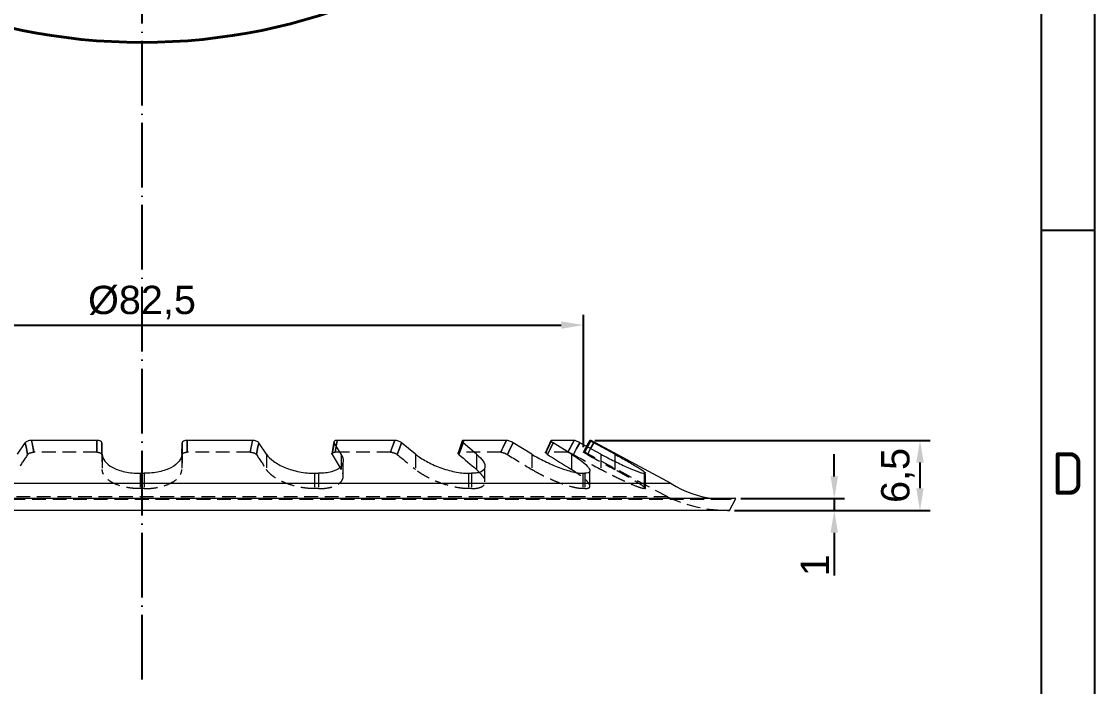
# Model space of a CAD drawing. Header units: millimetres. Extents: x 4337 to 4534, y 1258 to 1534.
# Drawn here: x 4434.5 to 4533.9, y 1352.7 to 1414.3 of the extents above; entities that cross this region are included whole.
import ezdxf
from ezdxf.enums import TextEntityAlignment as Align

# ---------------------------------------------------------------- set-up
doc = ezdxf.new("R2010")
doc.units = ezdxf.units.MM
doc.linetypes.add('ACAD_ISO04W100', pattern=[30, 24, -3, 0, -3])
doc.linetypes.add('HIDDEN', pattern=[1.905, 1.27, -0.635])
for name, color, linetype, lineweight in [('AM_0', 7, 'Continuous', 40), ('AM_4', 1, 'ACAD_ISO04W100', 25), ('AM_5', 5, 'Continuous', 25)]:
    doc.layers.add(name, color=color, linetype=linetype, lineweight=lineweight)
doc.styles.add('ACISOTS', font='isocp.shx', dxfattribs={"height": 1})
doc.styles.get("Standard").update_dxf_attribs({"font": 'arial.ttf'})
doc.dimstyles.new('ISO-25', dxfattribs={"dimscale": 0.75, "dimtxt": 3.5, "dimasz": 2.75, "dimexe": 1.25, "dimexo": 0.625, "dimtad": 1, "dimtxsty": 'Standard', "dimcen": 2.5, "dimadec": 0, "dimazin": 0, "dimtfac": 1, "dimtmove": 0, "dimatfit": 3, "dimfxl": 1, "dimarcsym": 0})

# ---------------------------------------------------------------- blocks, each defined once
blk = doc.blocks.new('*D29')
at = {"layer": 'AM_5', "color": 0, "lineweight": -2, "ltscale": 0.25, "transparency": 16777216}
for p, q in [((4404.743, 1374.873), (4404.743, 1387.127)), ((4486.522, 1374.873), (4486.522, 1387.127)), ((4406.805, 1386.189), (4484.459, 1386.189))]:
    blk.add_line(p, q, dxfattribs=at)
at = {"layer": 'AM_5', "color": 0, "ltscale": 0.25, "transparency": 16777216}
for points in [[(4406.805, 1386.533), (4406.805, 1385.845), (4404.743, 1386.189)], [(4484.459, 1386.533), (4484.459, 1385.845), (4486.522, 1386.189)]]:
    blk.add_solid(points, dxfattribs=at)
at = {"layer": 'Defpoints', "color": 0, "ltscale": 0.25, "transparency": 16777216}
for p in [(4486.522, 1386.189), (4404.743, 1374.404), (4486.522, 1374.404)]:
    blk.add_point(p, dxfattribs=at)
at = {"layer": 'AM_5', "color": 0, "ltscale": 0.25, "transparency": 16777216, "insert": (4445.632, 1388.278), "char_height": 2.625, "attachment_point": 5}
blk.add_mtext('%%c82,5', dxfattribs=at)
blk = doc.blocks.new('*D30')
at = {"layer": 'AM_5', "color": 0, "lineweight": -2, "ltscale": 0.25, "transparency": 16777216}
for p, q in [((4509.747, 1372.166), (4509.747, 1374.228)), ((4501.101, 1370.103), (4510.684, 1370.103)), ((4509.747, 1370.103), (4509.747, 1369.003)), ((4500.507, 1369.003), (4510.684, 1369.003)), ((4509.747, 1366.941), (4509.747, 1362.974))]:
    blk.add_line(p, q, dxfattribs=at)
at = {"layer": 'AM_5', "color": 0, "ltscale": 0.25, "transparency": 16777216}
for points in [[(4509.403, 1372.166), (4510.091, 1372.166), (4509.747, 1370.103)], [(4509.403, 1366.941), (4510.091, 1366.941), (4509.747, 1369.003)]]:
    blk.add_solid(points, dxfattribs=at)
at = {"layer": 'Defpoints', "color": 0, "ltscale": 0.25, "transparency": 16777216}
for p in [(4500.633, 1370.103), (4500.039, 1369.003), (4509.747, 1369.003)]:
    blk.add_point(p, dxfattribs=at)
at = {"layer": 'AM_5', "color": 0, "ltscale": 0.25, "transparency": 16777216, "insert": (4507.96, 1363.926), "char_height": 2.625, "attachment_point": 5, "rotation": 90}
blk.add_mtext('1', dxfattribs=at)
blk = doc.blocks.new('*D31')
at = {"layer": 'AM_5', "color": 0, "lineweight": -2, "ltscale": 0.25, "transparency": 16777216}
for p, q in [((4487.578, 1375.504), (4518.624, 1375.504)), ((4517.687, 1373.441), (4517.687, 1371.066)), ((4500.507, 1369.003), (4518.624, 1369.003))]:
    blk.add_line(p, q, dxfattribs=at)
at = {"layer": 'AM_5', "color": 0, "ltscale": 0.25, "transparency": 16777216}
for points in [[(4517.343, 1373.441), (4518.031, 1373.441), (4517.687, 1375.504)], [(4517.343, 1371.066), (4518.031, 1371.066), (4517.687, 1369.003)]]:
    blk.add_solid(points, dxfattribs=at)
at = {"layer": 'Defpoints', "color": 0, "ltscale": 0.25, "transparency": 16777216}
for p in [(4487.109, 1375.504), (4500.039, 1369.003), (4517.687, 1369.003)]:
    blk.add_point(p, dxfattribs=at)
at = {"layer": 'AM_5', "color": 0, "ltscale": 0.25, "transparency": 16777216, "insert": (4515.641, 1372.253), "char_height": 2.625, "attachment_point": 5, "rotation": 90}
blk.add_mtext('6,5', dxfattribs=at)

msp = doc.modelspace()

# ---------------------------------------------------------------- linework, layer by layer
at = {"color": 135, "lineweight": 25}
for p, q in [((4533.853, 1533.846), (4533.853, 1258.121)), ((4528.947, 1395.002), (4533.853, 1395.002))]:
    msp.add_line(p, q, dxfattribs=at)
msp.add_line((4528.947, 1263.027), (4528.947, 1528.94))
at = {"color": 7, "linetype": 'Continuous', "lineweight": 15}
for p, q in [((4434.111, 1374.223), (4434.822, 1375.289)), ((4441.458, 1375.503), (4435.401, 1375.503)), ((4441.948, 1374.223), (4441.914, 1375.289)), ((4449.317, 1374.223), (4449.351, 1375.289)), ((4455.864, 1375.503), (4449.807, 1375.503)), ((4457.154, 1374.223), (4456.444, 1375.289)), ((4463.411, 1375.375), (4463.216, 1374.276)), ((4464.079, 1374.223), (4463.432, 1375.289)), ((4469.036, 1375.503), (4463.709, 1375.503)), ((4470.971, 1374.223), (4469.669, 1375.289)), ((4475.277, 1375.444), (4474.901, 1374.345)), ((4476.616, 1374.223), (4475.366, 1375.289)), ((4479.385, 1375.503), (4475.432, 1375.503)), ((4481.731, 1374.223), (4479.995, 1375.289)), ((4483.51, 1375.487), (4482.997, 1374.387)), ((4485.663, 1375.503), (4483.559, 1375.503)), ((4485.416, 1374.223), (4483.714, 1375.289)), ((4488.138, 1374.223), (4486.177, 1375.289)), ((4487.109, 1375.504), (4486.522, 1374.404)), ((4487.227, 1375.503), (4487.113, 1375.503)), ((4494.633, 1371.503), (4487.227, 1375.503)), ((4489.417, 1374.223), (4487.469, 1375.289)), ((4463.237, 1374.189), (4464.079, 1372.802)), ((4476.616, 1374.223), (4476.616, 1372.802)), ((4485.416, 1374.223), (4485.416, 1372.802)), ((4476.866, 1372.541), (4476.616, 1372.802)), ((4485.823, 1372.524), (4485.416, 1372.802)), ((4494.633, 1371.503), (4396.633, 1371.503)), ((4500.633, 1370.103), (4390.633, 1370.103)), ((4500.039, 1369.003), (4500.633, 1370.103)), ((4500.039, 1369.003), (4391.227, 1369.003))]:
    msp.add_line(p, q, dxfattribs=at)
at = {"color": 7, "linetype": 'HIDDEN', "lineweight": 0}
for p, q in [((4486.633, 1374.403), (4487.227, 1375.503)), ((4441.448, 1374.403), (4435.615, 1374.403)), ((4441.948, 1374.223), (4441.948, 1372.802)), ((4449.317, 1374.223), (4449.317, 1372.802)), ((4455.65, 1374.403), (4449.817, 1374.403)), ((4457.154, 1374.223), (4457.154, 1372.802)), ((4468.644, 1374.403), (4463.514, 1374.403)), ((4464.27, 1372.202), (4464.27, 1373.622)), ((4470.971, 1374.223), (4470.971, 1372.802)), ((4478.862, 1374.403), (4475.054, 1374.403)), ((4481.731, 1374.223), (4481.731, 1372.802)), ((4485.072, 1374.403), (4483.046, 1374.403)), ((4486.633, 1374.403), (4486.525, 1374.403)), ((4494.317, 1370.253), (4486.633, 1374.403)), ((4488.138, 1374.223), (4488.138, 1372.802)), ((4477.396, 1371.662), (4477.396, 1373.081)), ((4487.114, 1371.275), (4487.114, 1372.687)), ((4445.448, 1372.448), (4445.448, 1371.027)), ((4445.817, 1372.448), (4445.817, 1371.027)), ((4461.619, 1372.448), (4461.619, 1371.027)), ((4461.967, 1372.448), (4461.967, 1371.027)), ((4475.863, 1372.448), (4475.863, 1371.027)), ((4476.146, 1372.448), (4476.146, 1371.027)), ((4486.46, 1372.448), (4486.46, 1371.027)), ((4486.645, 1372.448), (4486.645, 1371.027)), ((4492.133, 1372.448), (4492.133, 1371.027)), ((4492.197, 1372.448), (4492.197, 1371.027)), ((4492.25, 1371.073), (4492.25, 1372.48)), ((4391.638, 1370.048), (4499.627, 1370.048)), ((4494.317, 1370.253), (4396.949, 1370.253)), ((4498.969, 1370.072), (4498.621, 1370.103))]:
    msp.add_line(p, q, dxfattribs=at)
at = {"color": 8, "linetype": 'Continuous', "lineweight": 15}
for p, q in [((4487.469, 1375.289), (4487.178, 1374.745)), ((4464.079, 1374.223), (4464.079, 1372.802)), ((4489.417, 1374.223), (4489.417, 1372.802))]:
    msp.add_line(p, q, dxfattribs=at)
at = {"color": 7, "linetype": 'HIDDEN', "lineweight": 0, "flags": 128}
for points in [[(4434.822, 1375.289), (4434.929, 1374.737), (4435.036, 1374.189)], [(4435.036, 1374.189), (4434.929, 1374.737), (4434.822, 1375.289)], [(4435.615, 1374.403), (4435.444, 1375.282), (4435.401, 1375.503)], [(4435.401, 1375.503), (4435.572, 1374.625), (4435.615, 1374.403)], [(4441.458, 1375.503), (4441.45, 1374.625), (4441.448, 1374.403)], [(4441.448, 1374.403), (4441.456, 1375.282), (4441.458, 1375.503)], [(4441.904, 1374.189), (4441.909, 1374.737), (4441.914, 1375.289)], [(4441.914, 1375.289), (4441.909, 1374.737), (4441.904, 1374.189)], [(4449.351, 1375.289), (4449.356, 1374.737), (4449.361, 1374.189)], [(4449.361, 1374.189), (4449.356, 1374.737), (4449.351, 1375.289)], [(4449.817, 1374.403), (4449.809, 1375.282), (4449.807, 1375.503)], [(4449.807, 1375.503), (4449.815, 1374.625), (4449.817, 1374.403)], [(4455.864, 1375.503), (4455.693, 1374.625), (4455.65, 1374.403)], [(4455.65, 1374.403), (4455.821, 1375.282), (4455.864, 1375.503)], [(4456.229, 1374.189), (4456.336, 1374.737), (4456.444, 1375.289)], [(4456.444, 1375.289), (4456.336, 1374.737), (4456.229, 1374.189)], [(4463.237, 1374.189), (4463.334, 1374.737), (4463.432, 1375.289)], [(4463.514, 1374.403), (4463.67, 1375.282), (4463.709, 1375.503)], [(4463.709, 1375.503), (4463.553, 1374.625), (4463.514, 1374.403)], [(4469.036, 1375.503), (4468.723, 1374.625), (4468.644, 1374.403)], [(4468.644, 1374.403), (4468.957, 1375.282), (4469.036, 1375.503)], [(4469.277, 1374.189), (4469.472, 1374.737), (4469.669, 1375.289)], [(4469.669, 1375.289), (4469.472, 1374.737), (4469.277, 1374.189)], [(4474.99, 1374.189), (4475.177, 1374.737), (4475.366, 1375.289)], [(4475.054, 1374.403), (4475.356, 1375.282), (4475.432, 1375.503)], [(4475.432, 1375.503), (4475.13, 1374.625), (4475.054, 1374.403)], [(4479.385, 1375.503), (4478.967, 1374.625), (4478.862, 1374.403)], [(4478.862, 1374.403), (4479.28, 1375.282), (4479.385, 1375.503)], [(4479.472, 1374.189), (4479.733, 1374.737), (4479.995, 1375.289)], [(4479.995, 1375.289), (4479.733, 1374.737), (4479.472, 1374.189)], [(4483.046, 1374.403), (4483.456, 1375.282), (4483.559, 1375.503)], [(4483.559, 1375.503), (4483.15, 1374.625), (4483.046, 1374.403)], [(4483.201, 1374.189), (4483.457, 1374.737), (4483.714, 1375.289)], [(4485.663, 1375.503), (4485.191, 1374.625), (4485.072, 1374.403)], [(4485.072, 1374.403), (4485.544, 1375.282), (4485.663, 1375.503)], [(4485.587, 1374.189), (4485.881, 1374.737), (4486.177, 1375.289)], [(4486.177, 1375.289), (4485.881, 1374.737), (4485.587, 1374.189)], [(4486.525, 1374.403), (4486.995, 1375.282), (4487.113, 1375.503)], [(4487.113, 1375.503), (4486.644, 1374.625), (4486.525, 1374.403)], [(4486.882, 1374.189), (4487.174, 1374.737), (4487.469, 1375.289)], [(4487.178, 1374.745), (4487.174, 1374.737), (4486.882, 1374.189)]]:
    msp.add_lwpolyline(points, dxfattribs=at)
at = {"color": 7, "linetype": 'Continuous', "lineweight": 15, "flags": 128}
for points in [[(4463.432, 1375.289), (4463.334, 1374.737), (4463.237, 1374.189)], [(4475.366, 1375.289), (4475.177, 1374.737), (4474.99, 1374.189)], [(4483.714, 1375.289), (4483.457, 1374.737), (4483.201, 1374.189)]]:
    msp.add_lwpolyline(points, dxfattribs=at)
at = {"color": 7, "linetype": 'Continuous', "lineweight": 15}
msp.add_arc((4499.627, 1379.35), 9.301, 237.52278, 263.79384, dxfattribs=at)
at = {"color": 7, "linetype": 'HIDDEN', "lineweight": 0}
for centre, radius, start, end in [((4500.094, 1382.977), 13.974, 245.58001, 269.77394), ((4499.627, 1379.35), 9.301, 265.94035, 276.20616)]:
    msp.add_arc(centre, radius, start, end, dxfattribs=at)
at = {"color": 7, "linetype": 'Continuous', "lineweight": 15}
for points, knots in [([(4435.401, 1375.503), (4435.281, 1375.503), (4435.155, 1375.481), (4434.943, 1375.402), (4434.86, 1375.347), (4434.822, 1375.289)], [0, 0, 0, 0, 0.5, 0.5, 1, 1, 1, 1]), ([(4441.914, 1375.289), (4441.912, 1375.347), (4441.864, 1375.402), (4441.697, 1375.481), (4441.581, 1375.503), (4441.458, 1375.503)], [0, 0, 0, 0, 0.5, 0.5, 1, 1, 1, 1]), ([(4449.807, 1375.503), (4449.684, 1375.503), (4449.568, 1375.481), (4449.402, 1375.402), (4449.353, 1375.347), (4449.351, 1375.289)], [0, 0, 0, 0, 0.5, 0.5, 1, 1, 1, 1]), ([(4456.444, 1375.289), (4456.405, 1375.347), (4456.322, 1375.402), (4456.111, 1375.481), (4455.984, 1375.503), (4455.864, 1375.503)], [0, 0, 0, 0, 0.5, 0.5, 1, 1, 1, 1]), ([(4463.709, 1375.503), (4463.598, 1375.503), (4463.507, 1375.481), (4463.406, 1375.402), (4463.397, 1375.347), (4463.432, 1375.289)], [0, 0, 0, 0, 0.5, 0.5, 1, 1, 1, 1]), ([(4469.669, 1375.289), (4469.598, 1375.347), (4469.492, 1375.402), (4469.261, 1375.481), (4469.138, 1375.503), (4469.036, 1375.503)], [0, 0, 0, 0, 0.5, 0.5, 1, 1, 1, 1]), ([(4475.432, 1375.503), (4475.345, 1375.503), (4475.291, 1375.481), (4475.266, 1375.402), (4475.298, 1375.347), (4475.366, 1375.289)], [0, 0, 0, 0, 0.5, 0.5, 1, 1, 1, 1]), ([(4479.995, 1375.289), (4479.9, 1375.347), (4479.784, 1375.402), (4479.561, 1375.481), (4479.457, 1375.503), (4479.385, 1375.503)], [0, 0, 0, 0, 0.5, 0.5, 1, 1, 1, 1]), ([(4483.559, 1375.503), (4483.509, 1375.503), (4483.496, 1375.481), (4483.553, 1375.402), (4483.621, 1375.347), (4483.714, 1375.289)], [0, 0, 0, 0, 0.5, 0.5, 1, 1, 1, 1]), ([(4486.177, 1375.289), (4486.07, 1375.347), (4485.956, 1375.402), (4485.769, 1375.481), (4485.696, 1375.503), (4485.663, 1375.503)], [0, 0, 0, 0, 0.5, 0.5, 1, 1, 1, 1]), ([(4487.113, 1375.503), (4487.104, 1375.503), (4487.135, 1375.481), (4487.265, 1375.402), (4487.362, 1375.347), (4487.469, 1375.289)], [0, 0, 0, 0, 0.5, 0.5, 1, 1, 1, 1]), ([(4441.948, 1374.223), (4441.956, 1373.993), (4442.039, 1373.772), (4442.367, 1373.348), (4442.602, 1373.157), (4443.232, 1372.822), (4443.61, 1372.687), (4444.266, 1372.544), (4444.492, 1372.508), (4444.96, 1372.46), (4445.204, 1372.448), (4445.448, 1372.448)], [0, 0, 0, 0, 0.25, 0.25, 0.5, 0.5, 0.75, 0.75, 0.875, 0.875, 1, 1, 1, 1]), ([(4449.317, 1374.223), (4449.309, 1373.993), (4449.226, 1373.772), (4448.898, 1373.348), (4448.663, 1373.157), (4448.033, 1372.822), (4447.655, 1372.687), (4446.999, 1372.544), (4446.773, 1372.508), (4446.305, 1372.46), (4446.061, 1372.448), (4445.817, 1372.448)], [0, 0, 0, 0, 0.25, 0.25, 0.5, 0.5, 0.75, 0.75, 0.875, 0.875, 1, 1, 1, 1]), ([(4457.154, 1374.223), (4457.308, 1373.993), (4457.529, 1373.772), (4458.114, 1373.348), (4458.463, 1373.157), (4459.28, 1372.822), (4459.727, 1372.687), (4460.442, 1372.544), (4460.679, 1372.508), (4461.152, 1372.46), (4461.39, 1372.448), (4461.619, 1372.448)], [0, 0, 0, 0, 0.25, 0.25, 0.5, 0.5, 0.75, 0.75, 0.875, 0.875, 1, 1, 1, 1]), ([(4464.079, 1374.223), (4464.218, 1373.993), (4464.283, 1373.772), (4464.252, 1373.348), (4464.158, 1373.157), (4463.791, 1372.822), (4463.528, 1372.687), (4463.01, 1372.544), (4462.822, 1372.508), (4462.416, 1372.46), (4462.196, 1372.448), (4461.967, 1372.448)], [0, 0, 0, 0, 0.25, 0.25, 0.5, 0.5, 0.75, 0.75, 0.875, 0.875, 1, 1, 1, 1]), ([(4463.237, 1374.189), (4463.222, 1374.217), (4463.205, 1374.247), (4463.219, 1374.272), (4463.22, 1374.275)], [0, 0, 0, 0, 0.889328, 1, 1, 1, 1]), ([(4470.971, 1374.223), (4471.252, 1373.993), (4471.584, 1373.772), (4472.356, 1373.348), (4472.775, 1373.157), (4473.682, 1372.822), (4474.144, 1372.687), (4474.831, 1372.544), (4475.051, 1372.508), (4475.472, 1372.46), (4475.676, 1372.448), (4475.863, 1372.448)], [0, 0, 0, 0, 0.25, 0.25, 0.5, 0.5, 0.75, 0.75, 0.875, 0.875, 1, 1, 1, 1]), ([(4474.99, 1374.189), (4474.964, 1374.215), (4474.911, 1374.267), (4474.889, 1374.321), (4474.905, 1374.339), (4474.907, 1374.342)], [0, 0, 0, 0, 0.449989, 0.899967, 1, 1, 1, 1]), ([(4476.616, 1374.223), (4476.885, 1373.993), (4477.09, 1373.772), (4477.36, 1373.348), (4477.418, 1373.157), (4477.359, 1372.822), (4477.243, 1372.687), (4476.924, 1372.544), (4476.798, 1372.508), (4476.503, 1372.46), (4476.333, 1372.448), (4476.146, 1372.448)], [0, 0, 0, 0, 0.25, 0.25, 0.5, 0.5, 0.75, 0.75, 0.875, 0.875, 1, 1, 1, 1]), ([(4481.731, 1374.223), (4482.106, 1373.993), (4482.509, 1373.772), (4483.375, 1373.348), (4483.814, 1373.157), (4484.701, 1372.822), (4485.123, 1372.687), (4485.699, 1372.544), (4485.874, 1372.508), (4486.194, 1372.46), (4486.338, 1372.448), (4486.46, 1372.448)], [0, 0, 0, 0, 0.25, 0.25, 0.5, 0.5, 0.75, 0.75, 0.875, 0.875, 1, 1, 1, 1]), ([(4483.201, 1374.189), (4483.161, 1374.216), (4483.082, 1374.269), (4483.014, 1374.334), (4482.988, 1374.374), (4483.001, 1374.383), (4483.003, 1374.384)], [0, 0, 0, 0, 0.3098843, 0.6197607, 0.929853, 1, 1, 1, 1]), ([(4485.416, 1374.223), (4485.783, 1373.993), (4486.103, 1373.772), (4486.641, 1373.348), (4486.845, 1373.157), (4487.101, 1372.822), (4487.145, 1372.687), (4487.065, 1372.544), (4487.015, 1372.508), (4486.866, 1372.46), (4486.767, 1372.448), (4486.645, 1372.448)], [0, 0, 0, 0, 0.25, 0.25, 0.5, 0.5, 0.75, 0.75, 0.875, 0.875, 1, 1, 1, 1]), ([(4488.138, 1374.223), (4488.56, 1373.993), (4488.986, 1373.772), (4489.842, 1373.348), (4490.248, 1373.157), (4491.007, 1372.822), (4491.338, 1372.687), (4491.734, 1372.544), (4491.844, 1372.508), (4492.022, 1372.46), (4492.09, 1372.448), (4492.133, 1372.448)], [0, 0, 0, 0, 0.25, 0.25, 0.5, 0.5, 0.75, 0.75, 0.875, 0.875, 1, 1, 1, 1]), ([(4489.417, 1374.223), (4489.837, 1373.993), (4490.234, 1373.772), (4490.976, 1373.348), (4491.301, 1373.157), (4491.841, 1372.822), (4492.04, 1372.687), (4492.208, 1372.544), (4492.24, 1372.508), (4492.256, 1372.46), (4492.239, 1372.448), (4492.197, 1372.448)], [0, 0, 0, 0, 0.25, 0.25, 0.5, 0.5, 0.75, 0.75, 0.875, 0.875, 1, 1, 1, 1])]:
    msp.add_open_spline(points, degree=3, knots=knots, dxfattribs=at)
at = {"color": 7, "linetype": 'HIDDEN', "lineweight": 0}
for points in [[(4435.036, 1374.189), (4434.727, 1373.727), (4434.419, 1373.265), (4434.111, 1372.802)], [(4441.904, 1374.189), (4441.919, 1373.727), (4441.933, 1373.265), (4441.948, 1372.802)], [(4449.361, 1374.189), (4449.347, 1373.727), (4449.332, 1373.265), (4449.317, 1372.802)], [(4456.229, 1374.189), (4456.538, 1373.727), (4456.846, 1373.265), (4457.154, 1372.802)], [(4469.277, 1374.189), (4469.842, 1373.727), (4470.406, 1373.265), (4470.971, 1372.802)], [(4479.472, 1374.189), (4480.225, 1373.727), (4480.978, 1373.265), (4481.731, 1372.802)], [(4485.587, 1374.189), (4486.437, 1373.727), (4487.287, 1373.265), (4488.138, 1372.802)], [(4486.882, 1374.189), (4487.727, 1373.727), (4488.572, 1373.265), (4489.417, 1372.802)], [(4445.817, 1371.027), (4445.694, 1371.028), (4445.571, 1371.028), (4445.448, 1371.027)], [(4461.967, 1371.027), (4461.851, 1371.028), (4461.735, 1371.028), (4461.619, 1371.027)], [(4476.146, 1371.027), (4476.051, 1371.028), (4475.957, 1371.028), (4475.863, 1371.027)], [(4486.645, 1371.027), (4486.583, 1371.028), (4486.521, 1371.028), (4486.46, 1371.027)], [(4492.197, 1371.027), (4492.175, 1371.028), (4492.154, 1371.028), (4492.133, 1371.027)]]:
    msp.add_open_spline(points, degree=3, dxfattribs=at)
for points, knots in [([(4435.036, 1374.189), (4435.075, 1374.248), (4435.157, 1374.303), (4435.368, 1374.381), (4435.495, 1374.403), (4435.615, 1374.403)], [0, 0, 0, 0, 0.5, 0.5, 1, 1, 1, 1]), ([(4441.448, 1374.403), (4441.571, 1374.403), (4441.687, 1374.381), (4441.853, 1374.303), (4441.902, 1374.248), (4441.904, 1374.189)], [0, 0, 0, 0, 0.5, 0.5, 1, 1, 1, 1]), ([(4449.361, 1374.189), (4449.363, 1374.248), (4449.412, 1374.303), (4449.578, 1374.381), (4449.694, 1374.403), (4449.817, 1374.403)], [0, 0, 0, 0, 0.5, 0.5, 1, 1, 1, 1]), ([(4455.65, 1374.403), (4455.77, 1374.403), (4455.897, 1374.381), (4456.108, 1374.303), (4456.19, 1374.248), (4456.229, 1374.189)], [0, 0, 0, 0, 0.5, 0.5, 1, 1, 1, 1]), ([(4463.22, 1374.275), (4463.227, 1374.295), (4463.242, 1374.338), (4463.329, 1374.383), (4463.429, 1374.402), (4463.497, 1374.403), (4463.514, 1374.403)], [0, 0, 0, 0, 0.271183, 0.581127, 0.891492, 1, 1, 1, 1]), ([(4468.644, 1374.403), (4468.746, 1374.403), (4468.869, 1374.381), (4469.1, 1374.303), (4469.206, 1374.248), (4469.277, 1374.189)], [0, 0, 0, 0, 0.5, 0.5, 1, 1, 1, 1]), ([(4474.907, 1374.342), (4474.914, 1374.356), (4474.928, 1374.386), (4474.991, 1374.402), (4475.041, 1374.403), (4475.054, 1374.403)], [0, 0, 0, 0, 0.3653074, 0.8355848, 1, 1, 1, 1]), ([(4478.862, 1374.403), (4478.934, 1374.403), (4479.038, 1374.381), (4479.261, 1374.303), (4479.377, 1374.248), (4479.472, 1374.189)], [0, 0, 0, 0, 0.5, 0.5, 1, 1, 1, 1]), ([(4483.003, 1374.384), (4483.008, 1374.392), (4483.014, 1374.402), (4483.039, 1374.403), (4483.046, 1374.403)], [0, 0, 0, 0, 0.688875, 1, 1, 1, 1]), ([(4485.072, 1374.403), (4485.106, 1374.403), (4485.178, 1374.381), (4485.366, 1374.303), (4485.479, 1374.248), (4485.587, 1374.189)], [0, 0, 0, 0, 0.5, 0.5, 1, 1, 1, 1]), ([(4486.882, 1374.189), (4486.775, 1374.248), (4486.679, 1374.303), (4486.549, 1374.381), (4486.516, 1374.403), (4486.525, 1374.403)], [0, 0, 0, 0, 0.5, 0.5, 1, 1, 1, 1]), ([(4445.448, 1371.027), (4445.204, 1371.027), (4444.966, 1371.039), (4444.498, 1371.087), (4444.267, 1371.124), (4443.619, 1371.264), (4443.232, 1371.402), (4442.764, 1371.65), (4442.624, 1371.742), (4442.385, 1371.933), (4442.285, 1372.033), (4442.122, 1372.244), (4442.06, 1372.353), (4441.975, 1372.574), (4441.952, 1372.687), (4441.948, 1372.802)], [0, 0, 0, 0, 0.125, 0.125, 0.25, 0.25, 0.5, 0.5, 0.625, 0.625, 0.75, 0.75, 0.875, 0.875, 1, 1, 1, 1]), ([(4445.817, 1371.027), (4446.061, 1371.027), (4446.299, 1371.039), (4446.767, 1371.087), (4446.998, 1371.124), (4447.646, 1371.264), (4448.033, 1371.402), (4448.501, 1371.65), (4448.641, 1371.742), (4448.88, 1371.933), (4448.98, 1372.033), (4449.143, 1372.244), (4449.205, 1372.353), (4449.29, 1372.574), (4449.313, 1372.687), (4449.317, 1372.802)], [0, 0, 0, 0, 0.125, 0.125, 0.25, 0.25, 0.5, 0.5, 0.625, 0.625, 0.75, 0.75, 0.875, 0.875, 1, 1, 1, 1]), ([(4461.619, 1371.027), (4461.391, 1371.027), (4461.158, 1371.039), (4460.685, 1371.087), (4460.443, 1371.124), (4459.737, 1371.264), (4459.28, 1371.402), (4458.673, 1371.65), (4458.48, 1371.742), (4458.128, 1371.933), (4457.968, 1372.033), (4457.677, 1372.244), (4457.547, 1372.353), (4457.325, 1372.574), (4457.231, 1372.687), (4457.154, 1372.802)], [0, 0, 0, 0, 0.125, 0.125, 0.25, 0.25, 0.5, 0.5, 0.625, 0.625, 0.75, 0.75, 0.875, 0.875, 1, 1, 1, 1]), ([(4461.967, 1371.027), (4462.195, 1371.027), (4462.411, 1371.039), (4462.817, 1371.087), (4463.009, 1371.124), (4463.522, 1371.264), (4463.791, 1371.402), (4464.064, 1371.65), (4464.134, 1371.742), (4464.232, 1371.933), (4464.26, 1372.033), (4464.275, 1372.244), (4464.262, 1372.353), (4464.199, 1372.574), (4464.148, 1372.687), (4464.079, 1372.802)], [0, 0, 0, 0, 0.125, 0.125, 0.25, 0.25, 0.5, 0.5, 0.625, 0.625, 0.75, 0.75, 0.875, 0.875, 1, 1, 1, 1]), ([(4475.863, 1371.027), (4475.676, 1371.027), (4475.477, 1371.039), (4475.056, 1371.087), (4474.832, 1371.124), (4474.154, 1371.264), (4473.681, 1371.402), (4473.008, 1371.65), (4472.786, 1371.742), (4472.365, 1371.933), (4472.163, 1372.033), (4471.78, 1372.244), (4471.598, 1372.353), (4471.265, 1372.574), (4471.111, 1372.687), (4470.971, 1372.802)], [0, 0, 0, 0, 0.125, 0.125, 0.25, 0.25, 0.5, 0.5, 0.625, 0.625, 0.75, 0.75, 0.875, 0.875, 1, 1, 1, 1]), ([(4476.146, 1371.027), (4476.402, 1371.043), (4476.914, 1371.075), (4477.335, 1371.328), (4477.441, 1371.713), (4477.28, 1372.137), (4476.973, 1372.435), (4476.866, 1372.541)], [0, 0, 0, 0, 0.208187, 0.416109, 0.632452, 0.870447, 1, 1, 1, 1]), ([(4486.46, 1371.027), (4486.338, 1371.027), (4486.197, 1371.039), (4485.879, 1371.087), (4485.699, 1371.124), (4485.131, 1371.264), (4484.7, 1371.402), (4484.042, 1371.65), (4483.818, 1371.742), (4483.377, 1371.933), (4483.159, 1372.033), (4482.729, 1372.244), (4482.517, 1372.353), (4482.113, 1372.574), (4481.918, 1372.687), (4481.731, 1372.802)], [0, 0, 0, 0, 0.125, 0.125, 0.25, 0.25, 0.5, 0.5, 0.625, 0.625, 0.75, 0.75, 0.875, 0.875, 1, 1, 1, 1]), ([(4492.133, 1371.027), (4492.09, 1371.027), (4492.024, 1371.039), (4491.847, 1371.087), (4491.734, 1371.124), (4491.343, 1371.264), (4491.006, 1371.402), (4490.443, 1371.65), (4490.243, 1371.742), (4489.836, 1371.933), (4489.628, 1372.033), (4489.203, 1372.244), (4488.987, 1372.353), (4488.561, 1372.574), (4488.349, 1372.687), (4488.138, 1372.802)], [0, 0, 0, 0, 0.125, 0.125, 0.25, 0.25, 0.5, 0.5, 0.625, 0.625, 0.75, 0.75, 0.875, 0.875, 1, 1, 1, 1]), ([(4492.197, 1371.027), (4492.239, 1371.027), (4492.256, 1371.039), (4492.241, 1371.087), (4492.208, 1371.124), (4492.043, 1371.264), (4491.84, 1371.402), (4491.44, 1371.65), (4491.288, 1371.742), (4490.964, 1371.933), (4490.791, 1372.033), (4490.422, 1372.244), (4490.228, 1372.353), (4489.831, 1372.574), (4489.627, 1372.687), (4489.417, 1372.802)], [0, 0, 0, 0, 0.125, 0.125, 0.25, 0.25, 0.5, 0.5, 0.625, 0.625, 0.75, 0.75, 0.875, 0.875, 1, 1, 1, 1]), ([(4486.645, 1371.027), (4486.797, 1371.043), (4487.102, 1371.075), (4487.15, 1371.328), (4486.88, 1371.714), (4486.414, 1372.132), (4485.973, 1372.425), (4485.823, 1372.524)], [0, 0, 0, 0, 0.209632, 0.418992, 0.636831, 0.876472, 1, 1, 1, 1])]:
    msp.add_open_spline(points, degree=3, knots=knots, dxfattribs=at)
at = {"color": 7, "linetype": 'Continuous', "lineweight": 15}
for points in [[(4474.99, 1374.189), (4475.532, 1373.727), (4476.074, 1373.265), (4476.616, 1372.802)], [(4483.201, 1374.189), (4483.939, 1373.727), (4484.678, 1373.265), (4485.416, 1372.802)], [(4445.448, 1372.448), (4445.571, 1372.448), (4445.694, 1372.448), (4445.817, 1372.448)], [(4461.619, 1372.448), (4461.735, 1372.448), (4461.851, 1372.448), (4461.967, 1372.448)], [(4475.863, 1372.448), (4475.957, 1372.448), (4476.051, 1372.448), (4476.146, 1372.448)], [(4486.46, 1372.448), (4486.521, 1372.448), (4486.583, 1372.448), (4486.645, 1372.448)], [(4492.133, 1372.448), (4492.154, 1372.448), (4492.175, 1372.448), (4492.197, 1372.448)]]:
    msp.add_open_spline(points, degree=3, dxfattribs=at)
at = {"layer": 'AM_0'}
msp.add_circle((4445.633, 1467.394), 55, dxfattribs=at)
at = {"layer": 'AM_4', "ltscale": 0.25}
msp.add_line((4445.633, 1353.335), (4445.633, 1527.03), dxfattribs=at)

# ---------------------------------------------------------------- texts
at = {"color": 135, "lineweight": 25, "style": 'ACISOTS'}
msp.add_text('D', height=3.925, dxfattribs=at).set_placement((4531.4, 1372.434), align=Align.MIDDLE)

# ---------------------------------------------------------------- dimensions: what is measured, and where the dimension line sits
at = {"layer": 'AM_5', "ltscale": 0.25}
dim = msp.add_linear_dim(base=(4486.522, 1386.189), p1=(4404.743, 1374.404), p2=(4486.522, 1374.404), text='%%c82,5', dimstyle='ISO-25', dxfattribs=at)
dim.commit()
dim.dimension.update_dxf_attribs({"geometry": '*D29', "text_midpoint": (4445.632, 1388.278)})
dim = msp.add_linear_dim(base=(4517.687, 1369.003), p1=(4487.109, 1375.504), p2=(4500.039, 1369.003), angle=90, dimstyle='ISO-25', dxfattribs=at)
dim.commit()
dim.dimension.update_dxf_attribs({"geometry": '*D31', "text_midpoint": (4515.641, 1372.253)})
dim = msp.add_linear_dim(base=(4509.747, 1369.003), p1=(4500.633, 1370.103), p2=(4500.039, 1369.003), angle=90, text='1', dimstyle='ISO-25', dxfattribs=at)
dim.commit()
dim.dimension.update_dxf_attribs({"geometry": '*D30', "text_midpoint": (4507.96, 1363.926)})

doc.saveas('drawing.dxf')
